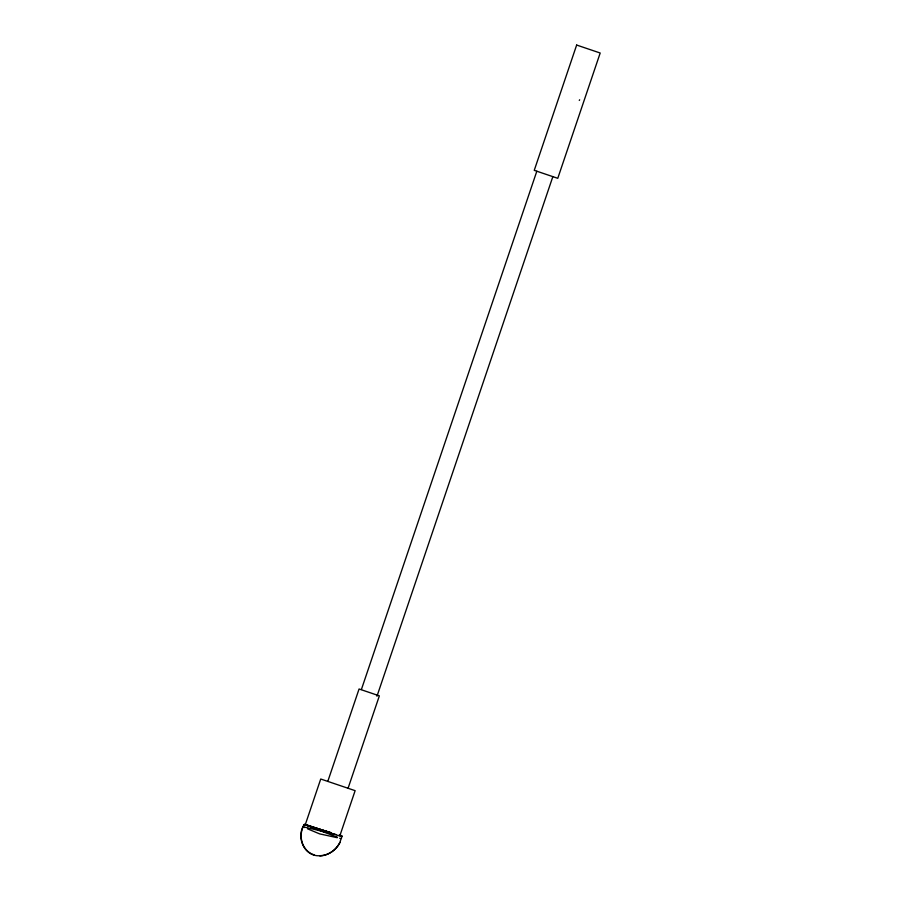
<?xml version="1.0" encoding="UTF-8"?>
<svg xmlns="http://www.w3.org/2000/svg" width="901" height="901" viewBox="0 0 901 901"><rect width="100%" height="100%" fill="white"/><g stroke="black" fill="none" stroke-linecap="round" stroke-linejoin="round"><path stroke-width="1.35" d="M327.795 781.404L359.071 688.983L379.355 695.854L348.068 788.274M361.402 689.49L536.827 171.224M376.967 696.248L552.842 176.652M339.756 836.06L355.129 790.661L320.733 779.016L305.371 824.415L335.465 834.608M331.151 832.772L304.437 824.415C297.645 834.855 301.621 851.028 314.122 854.858M340.927 838.504L339.7 838.279M579.275 100.416L579.658 99.786M339.947 842.289C336.197 849.992 328.493 855.59 319.832 855.95M304.437 824.415C295.596 836.398 304.054 857.054 320.069 855.713C328.685 855.376 336.4 849.857 340.127 842.187C340.06 839.597 344.509 834.912 339.362 835.25M337.244 837.705L319.585 833.864L307.523 828.807M305.202 827.242L336.276 834.63M311.464 827.197L310.237 826.713L320.531 830.79L328.11 832.648M320.767 829.81L313.537 828.019L328.11 831.938M304.673 827.355L303.491 827.028L304.617 827.535M339.305 835.272L341.997 836.06M339.508 835.407L341.828 836.117L339.159 835.283M331.467 832.828L304.268 824.471L308.649 826.093M336.512 834.957L338.686 835.7M337.458 837.243L320.531 830.79M307.106 825.35L309.032 826.24M576.651 45.05L534.248 170.345L557.775 178.308L600.19 53.013L576.651 45.05"/></g></svg>
